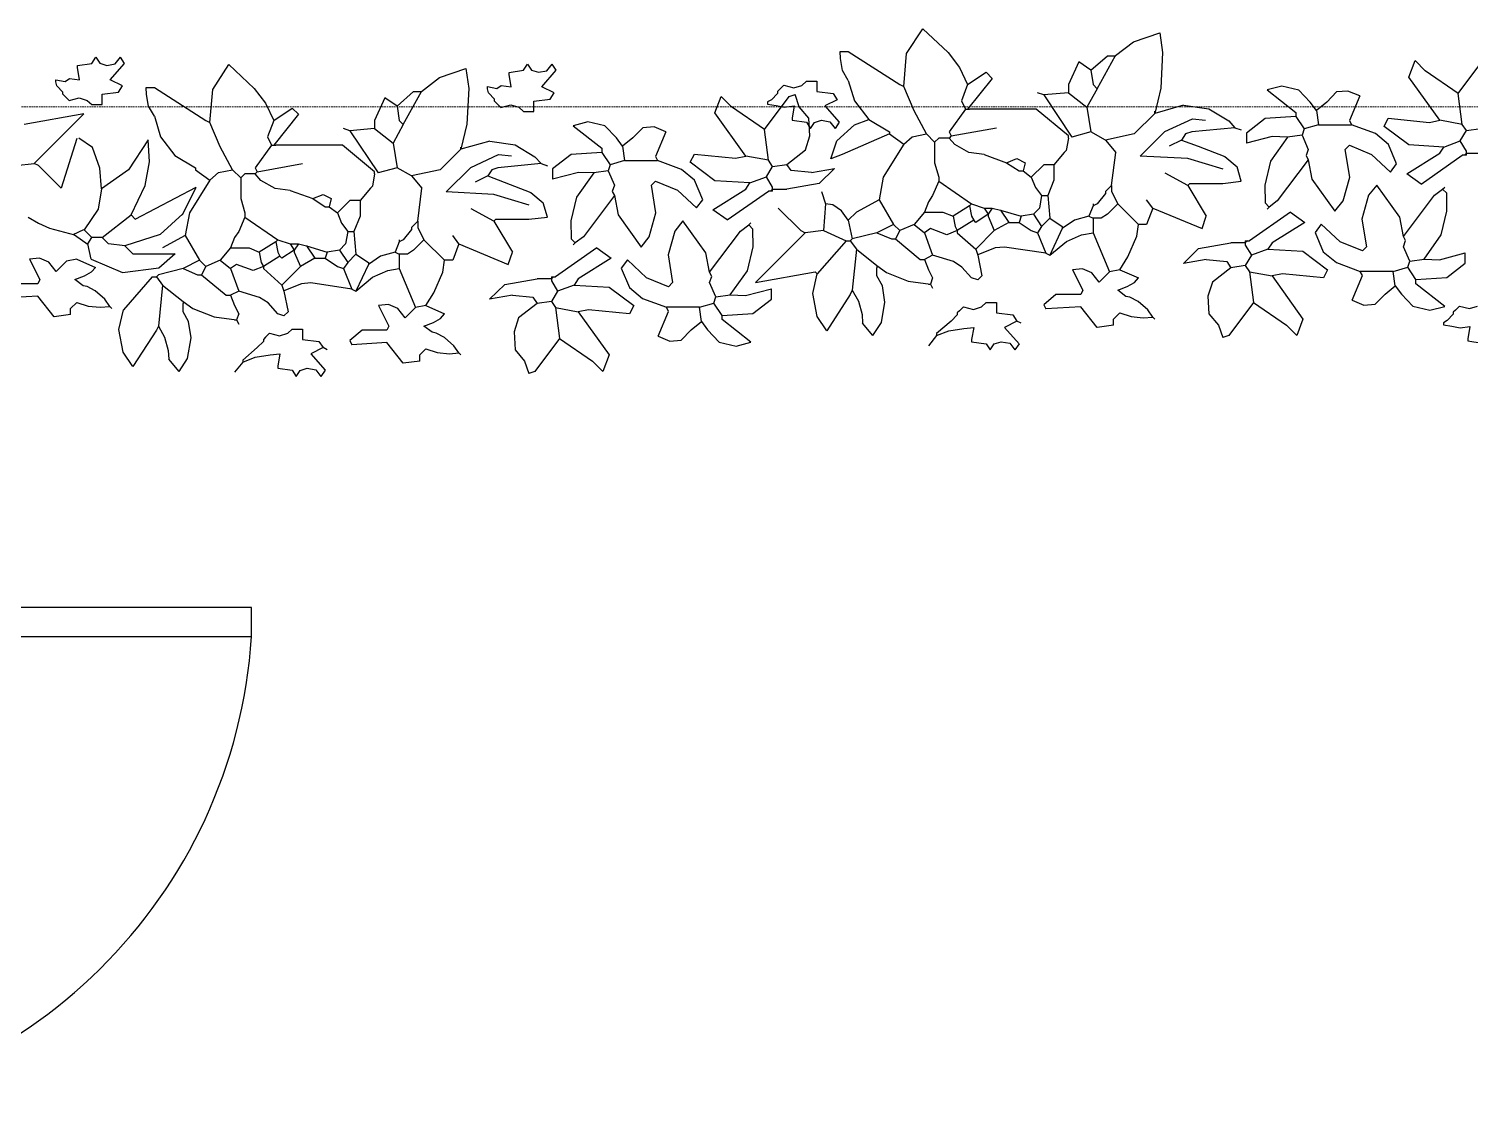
# Model space of a CAD drawing. Header units: inches. Extents: x 4526 to 5467, y 523 to 1441.
# Drawn here: x 4890.7 to 5114.4, y 1267.8 to 1436.7 of the extents above; entities that cross this region are included whole.
import ezdxf

# ---------------------------------------------------------------- set-up
doc = ezdxf.new("R2010")
doc.units = ezdxf.units.IN
doc.header["$MEASUREMENT"] = 0
doc.linetypes.add('HIDDEN', pattern=[0.375, 0.25, -0.125])
for name, color, linetype, lineweight in [('A-FLOR-FTPT', 6, 'HIDDEN', 13), ('A-GLAZ-FULL', 4, 'Continuous', 30), ('G-HEDGE', 96, 'Continuous', 25)]:
    doc.layers.add(name, color=color, linetype=linetype, lineweight=lineweight)

msp = doc.modelspace()

# ---------------------------------------------------------------- linework, layer by layer
at = {"layer": 'A-FLOR-FTPT'}
msp.add_line((5446.34, 1424.6), (4538.19, 1424.6), dxfattribs=at)
at = {"layer": 'A-GLAZ-FULL'}
msp.add_lwpolyline([(4925.25, 1346.87), (4849.79, 1346.87), (4849.79, 1342.36), (4925.25, 1342.36)], close=True, dxfattribs=at)
msp.add_arc((4845.48, 1347.6), 79.94, 273.0933, 356.2463, dxfattribs=at)
at = {"layer": 'G-HEDGE'}
for p, q in [((5026.91, 1432.85), (5029.4, 1436.69)), ((5029.4, 1436.69), (5033.36, 1433)), ((5059.31, 1432.54), (5062.1, 1434.69)), ((5062.1, 1434.69), (5066.2, 1436.08)), ((5066.2, 1436.08), (5066.64, 1433)), ((4900.44, 1431.33), (4901.08, 1432.29)), ((4901.08, 1432.29), (4901.7, 1431.36)), ((4904.1, 1431.25), (4904.91, 1432.29)), ((4905.55, 1431.33), (4904.91, 1432.29)), ((5016.57, 1433.15), (5017.85, 1433.15)), ((5016.64, 1432.08), (5016.57, 1433.15)), ((5016.94, 1430.24), (5016.64, 1432.08)), ((5017.85, 1433.15), (5025.83, 1428.04)), ((5026.47, 1427.72), (5026.91, 1432.85)), ((5033.36, 1433), (5035.12, 1430.7)), ((5055.52, 1430.28), (5058.08, 1432.51)), ((5056.48, 1427.4), (5059.31, 1432.54)), ((5058.08, 1432.51), (5059.36, 1432.51)), ((5066.64, 1433), (5066.35, 1427.47)), ((5104.85, 1429.2), (5105.81, 1431.75)), ((5107.4, 1430.15), (5105.81, 1431.75)), ((5112.51, 1426.64), (5116.34, 1431.75)), ((4898.21, 1431.01), (4900.44, 1431.33)), ((4898.21, 1430.69), (4898.21, 1431.01)), ((4898.53, 1428.78), (4898.21, 1430.69)), ((4901.7, 1431.36), (4902.79, 1431.02)), ((4902.79, 1431.02), (4904.1, 1431.25)), ((4903.32, 1428.78), (4905.55, 1431.33)), ((4919.22, 1427.29), (4921.71, 1431.13)), ((4921.71, 1431.13), (4925.67, 1427.44)), ((4954.41, 1429.13), (4958.52, 1430.51)), ((4958.52, 1430.51), (4958.96, 1427.44)), ((4965.2, 1429.93), (4967.43, 1430.25)), ((4965.2, 1429.61), (4965.2, 1429.93)), ((4965.51, 1427.7), (4965.2, 1429.61)), ((4967.43, 1430.25), (4968.07, 1431.21)), ((4968.07, 1431.21), (4968.69, 1430.28)), ((4968.69, 1430.28), (4969.78, 1429.94)), ((4969.78, 1429.94), (4971.09, 1430.17)), ((4970.3, 1427.7), (4972.54, 1430.25)), ((4971.09, 1430.17), (4971.9, 1431.21)), ((4972.54, 1430.25), (4971.9, 1431.21)), ((5017.84, 1428.68), (5016.94, 1430.24)), ((5035.12, 1430.7), (5036.36, 1428.04)), ((5036.36, 1428.04), (5039.24, 1429.96)), ((5039.24, 1429.96), (5040.2, 1429)), ((5053.61, 1431.55), (5052.01, 1428.04)), ((5055.52, 1430.28), (5053.61, 1431.55)), ((5055.52, 1430.28), (5055.84, 1428.04)), ((5112.51, 1426.64), (5107.4, 1430.15)), ((4894.88, 1428.48), (4894.88, 1428.8)), ((4894.88, 1428.8), (4896.32, 1428.52)), ((4895.01, 1427.82), (4894.88, 1428.48)), ((4895.97, 1426.86), (4895.01, 1427.82)), ((4896.32, 1428.52), (4897.01, 1428.96)), ((4897.01, 1428.96), (4898.53, 1428.78)), ((4905.23, 1427.82), (4903.32, 1428.78)), ((4904.59, 1426.86), (4905.23, 1427.82)), ((4908.88, 1427.58), (4910.16, 1427.58)), ((4908.96, 1426.52), (4908.88, 1427.58)), ((4910.16, 1427.58), (4918.14, 1422.48)), ((4918.78, 1422.16), (4919.22, 1427.29)), ((4925.67, 1427.44), (4927.43, 1425.14)), ((4951.63, 1426.98), (4954.41, 1429.13)), ((4958.96, 1427.44), (4958.66, 1421.91)), ((4961.87, 1427.4), (4961.87, 1427.72)), ((4961.87, 1427.72), (4963.31, 1427.44)), ((4962, 1426.74), (4961.87, 1427.4)), ((4963.31, 1427.44), (4964, 1427.88)), ((4964, 1427.88), (4965.51, 1427.7)), ((4972.22, 1426.74), (4970.3, 1427.7)), ((5007.2, 1427.29), (5006.88, 1426.97)), ((5007.2, 1427.29), (5007.84, 1427.93)), ((5007.84, 1427.93), (5009.4, 1427.52)), ((5009.4, 1427.52), (5010.65, 1427.92)), ((5010.65, 1427.92), (5011.35, 1428.56)), ((5011.35, 1428.56), (5012.95, 1428.56)), ((5012.95, 1428.56), (5012.95, 1426.97)), ((5017.84, 1428.68), (5018.8, 1425.49)), ((5025.83, 1428.04), (5026.47, 1427.72)), ((5028.08, 1423.94), (5026.47, 1427.72)), ((5036.36, 1428.04), (5035.41, 1425.49)), ((5040.2, 1429), (5036.36, 1424.21)), ((5052.01, 1428.04), (5052.01, 1426.76)), ((5056.48, 1427.4), (5054.88, 1424.53)), ((5055.84, 1428.04), (5056.48, 1427.4)), ((5066.35, 1427.47), (5065.42, 1423.57)), ((5085.13, 1427.81), (5082.85, 1427.23)), ((5082.85, 1427.23), (5087.32, 1423.72)), ((5087.77, 1427.19), (5085.13, 1427.81)), ((5089.55, 1425.31), (5087.77, 1427.19)), ((5109.64, 1422.49), (5104.85, 1429.2)), ((4895.97, 1426.54), (4895.97, 1426.86)), ((4896.29, 1426.22), (4895.97, 1426.54)), ((4896.29, 1426.22), (4896.93, 1425.59)), ((4896.93, 1425.59), (4898.49, 1425.99)), ((4898.49, 1425.99), (4899.74, 1425.59)), ((4899.74, 1425.59), (4900.44, 1424.95)), ((4900.44, 1424.95), (4902.04, 1424.95)), ((4902.04, 1426.54), (4904.59, 1426.86)), ((4902.04, 1424.95), (4902.04, 1426.54)), ((4909.25, 1424.68), (4908.96, 1426.52)), ((4927.43, 1425.14), (4928.68, 1422.48)), ((4945.92, 1425.99), (4944.32, 1422.48)), ((4947.84, 1424.71), (4945.92, 1425.99)), ((4947.84, 1424.71), (4950.39, 1426.95)), ((4948.79, 1421.84), (4951.63, 1426.98)), ((4950.39, 1426.95), (4951.67, 1426.95)), ((4962.96, 1425.78), (4962, 1426.74)), ((4962.96, 1425.46), (4962.96, 1425.78)), ((4963.28, 1425.14), (4962.96, 1425.46)), ((4963.28, 1425.14), (4963.92, 1424.5)), ((4963.92, 1424.5), (4965.47, 1424.91)), ((4965.47, 1424.91), (4966.73, 1424.51)), ((4969.03, 1425.46), (4971.58, 1425.78)), ((4969.03, 1423.86), (4969.03, 1425.46)), ((4971.58, 1425.78), (4972.22, 1426.74)), ((4997.16, 1423.63), (4998.12, 1426.19)), ((4999.72, 1424.59), (4998.12, 1426.19)), ((5004.83, 1421.08), (5008.66, 1426.19)), ((5005.92, 1425.69), (5005.34, 1425.34)), ((5005.34, 1425.34), (5005.34, 1425.02)), ((5005.34, 1425.02), (5006.64, 1424.8)), ((5006.88, 1426.65), (5005.92, 1425.69)), ((5006.88, 1426.97), (5006.88, 1426.65)), ((5008.66, 1426.19), (5009.61, 1426.51)), ((5010.25, 1424.59), (5009.61, 1426.51)), ((5012.95, 1426.97), (5015.5, 1426.65)), ((5016.14, 1425.69), (5014.23, 1424.73)), ((5015.5, 1426.65), (5016.14, 1425.69)), ((5018.8, 1425.49), (5021.04, 1422.61)), ((5035.41, 1425.49), (5036.05, 1424.21)), ((5048.18, 1426.44), (5047.22, 1426.76)), ((5052.01, 1426.76), (5048.18, 1426.44)), ((5048.18, 1426.44), (5052.55, 1419.89)), ((5052.01, 1426.76), (5054.88, 1424.53)), ((5090.51, 1424.03), (5089.55, 1425.31)), ((5092.11, 1425.31), (5090.51, 1424.03)), ((5093.63, 1426.89), (5092.11, 1425.31)), ((5095.39, 1427.04), (5093.63, 1426.89)), ((5097.22, 1426.27), (5095.39, 1427.04)), ((5097.22, 1426.27), (5095.62, 1422.44)), ((5113.15, 1421.85), (5112.51, 1426.64)), ((4899.24, 1423.49), (4889.93, 1421.85)), ((4891.53, 1415.79), (4899.24, 1423.49)), ((4910.16, 1423.12), (4909.25, 1424.68)), ((4910.16, 1423.12), (4911.12, 1419.92)), ((4928.68, 1422.48), (4931.55, 1424.39)), ((4932.51, 1423.43), (4928.68, 1418.64)), ((4931.55, 1424.39), (4932.51, 1423.43)), ((4947.84, 1424.71), (4948.16, 1422.48)), ((4966.73, 1424.51), (4967.43, 1423.86)), ((4967.43, 1423.86), (4969.03, 1423.86)), ((5001.95, 1416.93), (4997.16, 1423.63)), ((5004.83, 1421.08), (4999.72, 1424.59)), ((5006.64, 1424.8), (5007.92, 1424.55)), ((5007.92, 1424.55), (5009.44, 1424.73)), ((5009.44, 1424.73), (5009.12, 1422.82)), ((5009.12, 1422.82), (5009.12, 1422.5)), ((5011.75, 1422.82), (5010.25, 1424.59)), ((5011.89, 1420.06), (5011.75, 1422.82)), ((5014.23, 1424.73), (5016.46, 1422.18)), ((5029.98, 1420.38), (5028.08, 1423.94)), ((5036.05, 1424.21), (5033.49, 1420.7)), ((5036.05, 1424.21), (5036.36, 1424.21)), ((5036.36, 1424.21), (5036.68, 1424.21)), ((5047.03, 1424.21), (5036.68, 1424.21)), ((5052.01, 1420.06), (5047.03, 1424.21)), ((5054.88, 1424.53), (5055.52, 1420.7)), ((5065.42, 1423.57), (5062.23, 1420.38)), ((5069.89, 1424.85), (5065.42, 1423.57)), ((5065.42, 1423.57), (5065.42, 1423.89)), ((5066.98, 1420.75), (5071.27, 1422.73)), ((5069.89, 1424.85), (5073.83, 1424.25)), ((5071.27, 1422.73), (5073.28, 1422.52)), ((5073.83, 1424.25), (5076.91, 1422.41)), ((5082.53, 1422.76), (5079.65, 1420.52)), ((5087.32, 1423.08), (5082.53, 1422.76)), ((5087.32, 1423.72), (5087.32, 1423.08)), ((5087.32, 1423.08), (5088.59, 1421.16)), ((5090.51, 1424.03), (5090.83, 1421.8)), ((5101.02, 1421.53), (5101.65, 1422.81)), ((5101.65, 1422.81), (5108.04, 1422.17)), ((4918.14, 1422.48), (4918.78, 1422.16)), ((4920.39, 1418.38), (4918.78, 1422.16)), ((4928.68, 1422.48), (4927.72, 1419.92)), ((4940.49, 1420.88), (4939.53, 1421.2)), ((4944.32, 1421.2), (4940.49, 1420.88)), ((4940.49, 1420.88), (4944.87, 1414.32)), ((4944.32, 1422.48), (4944.32, 1421.2)), ((4944.32, 1421.2), (4947.2, 1418.96)), ((4948.79, 1421.84), (4947.2, 1418.96)), ((4948.16, 1422.48), (4948.79, 1421.84)), ((4958.66, 1421.91), (4957.73, 1418.01)), ((4977.44, 1422.24), (4975.16, 1421.66)), ((4975.16, 1421.66), (4979.63, 1418.15)), ((4980.08, 1421.63), (4977.44, 1422.24)), ((4981.87, 1419.75), (4980.08, 1421.63)), ((4985.95, 1421.32), (4984.42, 1419.75)), ((4987.71, 1421.48), (4985.95, 1421.32)), ((4989.53, 1420.71), (4987.71, 1421.48)), ((4989.53, 1420.71), (4987.93, 1416.87)), ((5005.46, 1416.29), (5004.83, 1421.08)), ((5009.12, 1422.5), (5011.35, 1422.18)), ((5011.35, 1422.18), (5011.99, 1421.22)), ((5011.99, 1421.22), (5012.61, 1422.15)), ((5012.61, 1422.15), (5013.7, 1422.49)), ((5013.7, 1422.49), (5015.01, 1422.26)), ((5015.01, 1422.26), (5015.82, 1421.22)), ((5016.46, 1422.18), (5015.82, 1421.22)), ((5016.06, 1419.33), (5018.84, 1421.79)), ((5018.84, 1421.79), (5021.04, 1422.61)), ((5021.04, 1422.61), (5024.23, 1420.7)), ((5024.23, 1420.7), (5024.23, 1420.38)), ((5033.49, 1420.7), (5033.81, 1420.06)), ((5033.81, 1420.06), (5040.84, 1421.34)), ((5055.52, 1420.7), (5052.55, 1419.89)), ((5057.76, 1419.42), (5055.52, 1420.7)), ((5063.15, 1416.94), (5066.98, 1420.75)), ((5071.17, 1420.7), (5070.21, 1420.38)), ((5077.87, 1421.34), (5071.17, 1420.7)), ((5076.91, 1422.41), (5077.87, 1421.34)), ((5077.87, 1421.34), (5078.83, 1421.02)), ((5079.65, 1420.52), (5079.65, 1418.93)), ((5088.59, 1421.16), (5088.27, 1420.2)), ((5090.83, 1421.8), (5088.59, 1421.16)), ((5090.83, 1421.8), (5095.94, 1421.8)), ((5095.62, 1422.44), (5095.94, 1421.8)), ((5099.65, 1420.43), (5095.94, 1421.8)), ((5101.7, 1418.74), (5099.65, 1420.43)), ((5104.85, 1418.66), (5101.02, 1421.53)), ((5108.04, 1422.17), (5109.64, 1422.49)), ((5113.15, 1421.85), (5109.64, 1422.49)), ((5112.83, 1419.3), (5113.79, 1420.89)), ((5113.79, 1420.89), (5113.15, 1421.85)), ((5113.79, 1420.89), (5116.02, 1421.21)), ((4898.13, 1419.65), (4895.68, 1411.95)), ((4900.54, 1418.25), (4898.43, 1419.72)), ((4901.71, 1415.07), (4900.54, 1418.25)), ((4909.19, 1419.48), (4906.15, 1414.82)), ((4909.43, 1416.05), (4909.19, 1419.48)), ((4911.12, 1419.92), (4913.35, 1417.05)), ((4922.29, 1414.81), (4920.39, 1418.38)), ((4928.36, 1418.64), (4925.8, 1415.13)), ((4927.72, 1419.92), (4928.36, 1418.64)), ((4928.36, 1418.64), (4928.68, 1418.64)), ((4928.68, 1418.64), (4929, 1418.64)), ((4939.34, 1418.64), (4929, 1418.64)), ((4944.32, 1414.49), (4939.34, 1418.64)), ((4947.2, 1418.96), (4947.84, 1415.13)), ((4962.21, 1419.28), (4957.73, 1418.01)), ((4957.73, 1418.01), (4957.73, 1418.33)), ((4962.21, 1419.28), (4966.14, 1418.68)), ((4966.14, 1418.68), (4969.22, 1416.84)), ((4982.82, 1418.47), (4981.87, 1419.75)), ((4984.42, 1419.75), (4982.82, 1418.47)), ((4982.82, 1418.47), (4983.14, 1416.24)), ((5011.21, 1417.89), (5011.89, 1420.06)), ((5015.16, 1416.49), (5016.06, 1419.33)), ((5024.23, 1420.38), (5016.89, 1417.18)), ((5026.47, 1418.78), (5023.27, 1413.67)), ((5024.23, 1420.38), (5026.47, 1418.78)), ((5026.47, 1418.78), (5027.79, 1419.95)), ((5027.79, 1419.95), (5029.98, 1420.38)), ((5029.98, 1420.38), (5031.26, 1419.1)), ((5031.89, 1419.74), (5031.26, 1419.1)), ((5031.26, 1419.1), (5031.26, 1415.91)), ((5033.49, 1419.74), (5031.89, 1419.74)), ((5033.81, 1420.06), (5033.49, 1419.74)), ((5034.38, 1418.72), (5033.49, 1419.74)), ((5036.58, 1417.49), (5034.38, 1418.72)), ((5052.01, 1419.74), (5051.69, 1417.82)), ((5052.01, 1419.74), (5052.01, 1420.06)), ((5062.23, 1420.38), (5057.76, 1419.42)), ((5057.76, 1419.42), (5059.36, 1417.5)), ((5069.57, 1419.42), (5067.66, 1418.46)), ((5070.21, 1420.38), (5069.57, 1419.42)), ((5069.57, 1419.42), (5072.13, 1418.46)), ((5072.13, 1418.46), (5076.28, 1416.86)), ((5083.66, 1419.97), (5079.65, 1418.93)), ((5086.04, 1419.88), (5083.37, 1416.13)), ((5086.04, 1419.88), (5083.66, 1419.97)), ((5088.27, 1420.2), (5086.04, 1419.88)), ((5088.27, 1420.2), (5089.23, 1417.97)), ((5095.62, 1418.61), (5094.98, 1417.97)), ((5095.62, 1418.61), (5099.06, 1417.21)), ((5102.96, 1415.73), (5101.7, 1418.74)), ((5110.28, 1418.34), (5104.85, 1418.66)), ((5109.64, 1417.38), (5110.28, 1418.34)), ((5110.28, 1418.34), (5112.83, 1419.3)), ((5113.79, 1417.7), (5112.83, 1419.3)), ((4908.72, 1412.37), (4909.43, 1416.05)), ((4913.35, 1417.05), (4916.54, 1415.13)), ((4957.73, 1418.01), (4954.54, 1414.81)), ((4959.3, 1415.19), (4963.58, 1417.16)), ((4963.58, 1417.16), (4965.6, 1416.96)), ((4969.22, 1416.84), (4970.19, 1415.77)), ((4974.84, 1417.19), (4971.97, 1414.96)), ((4979.63, 1417.51), (4974.84, 1417.19)), ((4979.63, 1418.15), (4979.63, 1417.51)), ((4979.63, 1417.51), (4980.91, 1415.6)), ((4983.14, 1416.24), (4980.91, 1415.6)), ((4983.14, 1416.24), (4988.25, 1416.24)), ((4987.93, 1416.87), (4988.25, 1416.24)), ((4991.96, 1414.87), (4988.25, 1416.24)), ((4993.33, 1415.97), (4993.97, 1417.25)), ((4997.16, 1413.1), (4993.33, 1415.97)), ((4993.97, 1417.25), (5000.35, 1416.61)), ((5000.35, 1416.61), (5001.95, 1416.93)), ((5005.46, 1416.29), (5001.95, 1416.93)), ((5006.1, 1415.33), (5005.46, 1416.29)), ((5008.34, 1415.65), (5011.21, 1417.89)), ((5016.89, 1417.18), (5015.16, 1416.49)), ((5038.92, 1417.18), (5036.58, 1417.49)), ((5038.92, 1417.18), (5042.43, 1415.91)), ((5042.43, 1415.91), (5044.03, 1416.55)), ((5044.03, 1416.55), (5045.3, 1415.91)), ((5051.37, 1417.5), (5049.78, 1415.59)), ((5051.69, 1417.82), (5051.37, 1417.5)), ((5058.72, 1412.39), (5059.36, 1417.5)), ((5070.56, 1416.54), (5063.15, 1416.94)), ((5076.01, 1414.9), (5070.56, 1416.54)), ((5076.28, 1416.86), (5078.19, 1415.27)), ((5083.37, 1416.13), (5082.49, 1412.45)), ((5089.23, 1416.37), (5084.44, 1409.98)), ((5089.23, 1417.97), (5088.91, 1417.01)), ((5088.91, 1417.01), (5089.23, 1416.37)), ((5089.23, 1416.37), (5089.82, 1413.37)), ((5095.69, 1413.67), (5094.98, 1417.97)), ((5099.06, 1417.21), (5102.01, 1414.45)), ((5104.53, 1414.19), (5109.64, 1417.38)), ((5106.76, 1412.59), (5113.15, 1417.06)), ((5113.47, 1417.06), (5113.15, 1417.06)), ((5113.47, 1417.06), (5113.79, 1417.38)), ((5113.79, 1417.06), (5113.47, 1417.06)), ((5113.79, 1417.38), (5113.79, 1417.7)), ((5113.79, 1417.06), (5113.79, 1417.38)), ((5113.79, 1417.38), (5116.02, 1417.38)), ((4888.65, 1415.47), (4891.53, 1415.79)), ((4892.17, 1415.47), (4891.53, 1415.79)), ((4895.68, 1411.95), (4892.17, 1415.47)), ((4901.94, 1411.88), (4901.71, 1415.07)), ((4906.15, 1414.82), (4901.94, 1411.88)), ((4916.54, 1415.13), (4916.54, 1414.81)), ((4916.54, 1414.81), (4918.78, 1413.22)), ((4918.78, 1413.22), (4920.1, 1414.38)), ((4920.1, 1414.38), (4922.29, 1414.81)), ((4922.29, 1414.81), (4923.57, 1413.54)), ((4924.21, 1414.17), (4923.57, 1413.54)), ((4925.8, 1414.17), (4924.21, 1414.17)), ((4925.8, 1415.13), (4926.12, 1414.49)), ((4926.12, 1414.49), (4925.8, 1414.17)), ((4926.7, 1413.15), (4925.8, 1414.17)), ((4926.12, 1414.49), (4933.15, 1415.77)), ((4944.32, 1414.17), (4944, 1412.26)), ((4944.32, 1414.17), (4944.32, 1414.49)), ((4947.84, 1415.13), (4944.87, 1414.32)), ((4950.07, 1413.86), (4947.84, 1415.13)), ((4954.54, 1414.81), (4950.07, 1413.86)), ((4950.07, 1413.86), (4951.67, 1411.94)), ((4955.46, 1411.38), (4959.3, 1415.19)), ((4961.89, 1413.86), (4959.97, 1412.9)), ((4962.52, 1414.81), (4961.89, 1413.86)), ((4961.89, 1413.86), (4964.44, 1412.9)), ((4963.48, 1415.13), (4962.52, 1414.81)), ((4970.19, 1415.77), (4963.48, 1415.13)), ((4970.19, 1415.77), (4971.15, 1415.45)), ((4971.97, 1414.96), (4971.97, 1413.36)), ((4975.98, 1414.41), (4971.97, 1413.36)), ((4978.35, 1414.32), (4975.68, 1410.57)), ((4978.35, 1414.32), (4975.98, 1414.41)), ((4980.59, 1414.64), (4978.35, 1414.32)), ((4980.91, 1415.6), (4980.59, 1414.64)), ((4980.59, 1414.64), (4981.55, 1412.4)), ((4994.01, 1413.18), (4991.96, 1414.87)), ((5002.59, 1412.78), (5005.14, 1413.73)), ((5005.14, 1413.73), (5006.1, 1415.33)), ((5006.1, 1412.14), (5005.14, 1413.73)), ((5006.1, 1415.33), (5008.34, 1415.65)), ((5008.98, 1414.69), (5008.34, 1415.65)), ((5012.17, 1414.37), (5008.98, 1414.69)), ((5012.17, 1414.37), (5015.7, 1414.99)), ((5015.7, 1414.99), (5013.36, 1412.68)), ((5031.26, 1415.91), (5031.89, 1413.67)), ((5042.43, 1415.91), (5044.35, 1414.63)), ((5044.35, 1414.63), (5044.99, 1414.63)), ((5045.3, 1415.91), (5044.99, 1414.63)), ((5044.99, 1414.63), (5046.26, 1413.67)), ((5048.18, 1415.59), (5046.26, 1413.67)), ((5049.78, 1415.59), (5048.18, 1415.59)), ((5049.78, 1415.59), (5049.78, 1413.19)), ((5070.53, 1412.39), (5067.02, 1414.31)), ((5078.83, 1413.03), (5078.19, 1415.27)), ((5102.01, 1414.45), (5102.96, 1415.73)), ((5106.76, 1412.59), (5104.53, 1414.19)), ((4901.94, 1411.88), (4901.42, 1408.69)), ((4906.54, 1407.8), (4908.72, 1412.37)), ((4907.17, 1407.16), (4916.67, 1412.1)), ((4914.52, 1407.8), (4916.67, 1412.1)), ((4918.78, 1413.22), (4915.59, 1408.11)), ((4923.57, 1413.54), (4923.57, 1410.34)), ((4928.9, 1411.93), (4926.7, 1413.15)), ((4931.23, 1411.62), (4928.9, 1411.93)), ((4931.23, 1411.62), (4934.74, 1410.34)), ((4943.69, 1411.94), (4942.09, 1410.02)), ((4944, 1412.26), (4943.69, 1411.94)), ((4951.03, 1406.83), (4951.67, 1411.94)), ((4964.44, 1412.9), (4968.59, 1411.3)), ((4981.55, 1412.4), (4981.23, 1411.45)), ((4987.93, 1413.04), (4987.29, 1412.4)), ((4988, 1408.11), (4987.29, 1412.4)), ((4987.93, 1413.04), (4991.37, 1411.64)), ((4991.37, 1411.64), (4994.32, 1408.89)), ((4995.28, 1410.17), (4994.01, 1413.18)), ((4996.84, 1408.62), (5001.95, 1411.82)), ((5002.59, 1412.78), (4997.16, 1413.1)), ((4999.08, 1407.03), (5005.46, 1411.5)), ((5001.95, 1411.82), (5002.59, 1412.78)), ((5005.78, 1411.5), (5005.46, 1411.5)), ((5005.78, 1411.5), (5006.1, 1411.82)), ((5006.1, 1411.5), (5005.78, 1411.5)), ((5006.1, 1411.82), (5006.1, 1412.14)), ((5006.1, 1411.5), (5006.1, 1411.82)), ((5006.1, 1411.82), (5008.34, 1411.82)), ((5013.36, 1412.68), (5008.34, 1411.82)), ((5023.27, 1413.67), (5022.63, 1410.16)), ((5031.89, 1413.03), (5030.94, 1410.8)), ((5031.89, 1413.67), (5031.89, 1413.03)), ((5031.89, 1413.03), (5037, 1409.52)), ((5046.26, 1413.67), (5046.9, 1412.07)), ((5046.9, 1412.07), (5047.86, 1410.8)), ((5049.78, 1413.19), (5048.82, 1410.8)), ((5058.72, 1412.39), (5057.76, 1411.44)), ((5058.72, 1412.39), (5058.72, 1411.44)), ((5070.53, 1412.39), (5070.85, 1412.71)), ((5070.53, 1412.39), (5073.41, 1407.6)), ((5070.85, 1412.71), (5075.96, 1412.71)), ((5075.96, 1412.71), (5078.83, 1413.03)), ((5082.49, 1412.45), (5082.53, 1409.66)), ((5089.82, 1413.37), (5093.38, 1408.39)), ((5094.66, 1409.98), (5095.69, 1413.67)), ((5099.88, 1412.45), (5098.6, 1410.85)), ((5103.44, 1407.47), (5099.88, 1412.45)), ((5108.82, 1410.85), (5110.09, 1411.81)), ((5110.09, 1411.81), (5110.41, 1412.13)), ((5110.73, 1411.17), (5110.09, 1411.81)), ((4923.57, 1410.34), (4924.21, 1408.11)), ((4934.74, 1410.34), (4936.34, 1410.98)), ((4934.74, 1410.34), (4936.66, 1409.07)), ((4936.34, 1410.98), (4937.62, 1410.34)), ((4937.62, 1410.34), (4937.3, 1409.07)), ((4940.49, 1410.02), (4938.58, 1408.11)), ((4942.09, 1410.02), (4940.49, 1410.02)), ((4942.09, 1410.02), (4942.09, 1407.62)), ((4962.87, 1410.97), (4955.46, 1411.38)), ((4968.33, 1409.34), (4962.87, 1410.97)), ((4968.59, 1411.3), (4970.51, 1409.7)), ((4971.15, 1407.47), (4970.51, 1409.7)), ((4975.68, 1410.57), (4974.8, 1406.88)), ((4981.55, 1410.81), (4976.76, 1404.42)), ((4981.23, 1411.45), (4981.55, 1410.81)), ((4981.55, 1410.81), (4982.13, 1407.8)), ((4994.32, 1408.89), (4995.28, 1410.17)), ((5013.69, 1411.44), (5014.33, 1409.52)), ((5014.33, 1409.52), (5014.01, 1405.37)), ((5015.47, 1409.35), (5014.33, 1409.52)), ((5016.79, 1408.43), (5015.47, 1409.35)), ((5022.63, 1410.16), (5019.12, 1408.24)), ((5022.63, 1410.16), (5024.87, 1406.33)), ((5030.3, 1409.84), (5029.66, 1408.24)), ((5030.94, 1410.8), (5030.3, 1409.84)), ((5037, 1409.52), (5036.68, 1409.2)), ((5037, 1409.52), (5038.92, 1408.88)), ((5047.86, 1410.8), (5047.54, 1408.88)), ((5047.86, 1410.8), (5048.82, 1410.8)), ((5048.82, 1410.8), (5049.14, 1407.28)), ((5055.84, 1409.52), (5055.84, 1409.2)), ((5056.48, 1409.52), (5055.84, 1409.2)), ((5057.76, 1411.12), (5056.48, 1409.52)), ((5057.76, 1411.44), (5057.76, 1411.12)), ((5059.67, 1409.52), (5058.08, 1407.92)), ((5058.72, 1411.44), (5059.67, 1409.52)), ((5059.67, 1409.52), (5062.87, 1406.33)), ((5065.1, 1408.88), (5064.14, 1410.16)), ((5082.53, 1409.66), (5083.17, 1409.03)), ((5084.44, 1409.98), (5083.17, 1409.03)), ((5093.38, 1408.39), (5094.66, 1409.98)), ((5098.6, 1410.85), (5097.57, 1407.16)), ((5104.03, 1404.47), (5108.82, 1410.85)), ((5110.77, 1408.39), (5110.73, 1411.17)), ((4890.57, 1407.48), (4892.17, 1406.53)), ((4901.42, 1408.69), (4899.25, 1405.5)), ((4902.07, 1404.29), (4906.54, 1407.8)), ((4906.54, 1407.8), (4907.17, 1407.16)), ((4914.57, 1407.96), (4911.06, 1404.77)), ((4915.59, 1408.11), (4914.95, 1404.59)), ((4924.21, 1407.47), (4923.25, 1405.23)), ((4924.21, 1408.11), (4924.21, 1407.47)), ((4924.21, 1407.47), (4929.32, 1403.96)), ((4936.66, 1409.07), (4937.3, 1409.07)), ((4937.3, 1409.07), (4938.58, 1408.11)), ((4938.58, 1408.11), (4939.22, 1406.51)), ((4942.09, 1407.62), (4941.13, 1405.23)), ((4962.84, 1406.83), (4959.33, 1408.75)), ((4962.84, 1406.83), (4963.16, 1407.15)), ((4963.16, 1407.15), (4968.27, 1407.15)), ((4968.27, 1407.15), (4971.15, 1407.47)), ((4982.13, 1407.8), (4985.7, 1402.82)), ((4986.97, 1404.42), (4988, 1408.11)), ((4999.08, 1407.03), (4996.84, 1408.62)), ((5006.99, 1408.88), (5010.5, 1405.37)), ((5017.84, 1406.97), (5016.79, 1408.43)), ((5019.12, 1408.24), (5017.84, 1406.97)), ((5029.66, 1408.24), (5028.06, 1406.33)), ((5029.66, 1408.24), (5032.53, 1408.24)), ((5032.53, 1408.24), (5034.13, 1407.6)), ((5036.68, 1409.2), (5034.13, 1407.6)), ((5034.13, 1407.6), (5034.45, 1406.01)), ((5036.68, 1409.2), (5037, 1407.6)), ((5037, 1407.6), (5037.32, 1406.97)), ((5039.56, 1407.92), (5037.64, 1406.65)), ((5038.92, 1408.88), (5039.56, 1407.92)), ((5038.92, 1408.88), (5040.2, 1408.88)), ((5040.2, 1408.88), (5039.56, 1407.92)), ((5039.56, 1407.92), (5039.56, 1407.6)), ((5039.56, 1407.6), (5040.52, 1405.37)), ((5040.2, 1408.88), (5041.47, 1408.56)), ((5041.47, 1408.56), (5044.67, 1407.6)), ((5041.47, 1408.56), (5042.75, 1406.65)), ((5044.67, 1407.6), (5044.35, 1406.65)), ((5046.58, 1407.92), (5044.67, 1407.6)), ((5047.54, 1408.88), (5046.58, 1407.92)), ((5046.58, 1407.92), (5047.86, 1406.01)), ((5049.14, 1407.28), (5047.86, 1406.01)), ((5049.14, 1407.28), (5051.05, 1406.01)), ((5055.2, 1407.6), (5052.97, 1406.97)), ((5055.84, 1409.2), (5055.2, 1407.6)), ((5055.2, 1407.6), (5055.84, 1407.28)), ((5057.12, 1407.28), (5055.84, 1407.28)), ((5055.84, 1407.28), (5055.84, 1405.05)), ((5058.08, 1407.92), (5057.12, 1407.28)), ((5065.1, 1408.88), (5064.14, 1406.33)), ((5065.1, 1408.88), (5072.77, 1405.69)), ((5072.77, 1405.69), (5073.41, 1407.6)), ((5086.5, 1408.24), (5080.11, 1403.77)), ((5083.17, 1409.03), (5082.85, 1408.71)), ((5086.5, 1408.24), (5088.73, 1406.65)), ((5097.57, 1407.16), (5098.28, 1402.87)), ((5104.03, 1404.47), (5103.44, 1407.47)), ((5109.89, 1404.7), (5110.77, 1408.39)), ((4892.17, 1406.53), (4893.91, 1405.74)), ((4893.91, 1405.74), (4897.78, 1404.7)), ((4897.57, 1404.76), (4899.19, 1405.57)), ((4899.19, 1405.57), (4900.47, 1404.29)), ((4911.06, 1404.77), (4905.58, 1403.01)), ((4923.25, 1405.23), (4922.61, 1404.28)), ((4939.22, 1406.51), (4940.17, 1405.23)), ((4940.17, 1405.23), (4939.85, 1403.32)), ((4940.17, 1405.23), (4941.13, 1405.23)), ((4941.13, 1405.23), (4941.45, 1401.72)), ((4950.07, 1405.55), (4948.79, 1403.96)), ((4951.03, 1406.83), (4950.07, 1405.87)), ((4950.07, 1405.87), (4950.07, 1405.55)), ((4951.03, 1406.83), (4951.03, 1405.87)), ((4951.03, 1405.87), (4951.99, 1403.96)), ((4962.84, 1406.83), (4965.72, 1402.04)), ((4974.8, 1406.88), (4974.84, 1404.1)), ((4990.91, 1405.29), (4989.89, 1401.6)), ((4992.19, 1406.88), (4990.91, 1405.29)), ((4995.75, 1401.9), (4992.19, 1406.88)), ((4996.34, 1398.9), (5001.13, 1405.29)), ((5001.13, 1405.29), (5002.41, 1406.25)), ((5002.41, 1406.25), (5002.73, 1406.56)), ((5003.05, 1405.61), (5002.41, 1406.25)), ((5003.08, 1402.83), (5003.05, 1405.61)), ((5011.14, 1405.05), (5003.43, 1397.34)), ((5010.5, 1405.37), (5011.14, 1405.05)), ((5014.01, 1405.37), (5011.14, 1405.05)), ((5014.01, 1405.37), (5017.52, 1403.77)), ((5017.84, 1406.97), (5018.48, 1404.09)), ((5022.31, 1405.05), (5018.48, 1404.09)), ((5024.87, 1406.33), (5022.31, 1405.05)), ((5022.31, 1405.05), (5024.55, 1404.09)), ((5024.87, 1406.33), (5025.83, 1405.37)), ((5025.83, 1405.37), (5025.19, 1404.09)), ((5028.06, 1406.33), (5025.83, 1405.37)), ((5028.06, 1406.33), (5029.66, 1405.05)), ((5030.62, 1405.69), (5029.66, 1405.05)), ((5029.66, 1405.05), (5030.94, 1401.54)), ((5033.17, 1404.73), (5030.62, 1405.69)), ((5034.77, 1405.37), (5033.17, 1404.73)), ((5034.45, 1406.01), (5034.77, 1405.37)), ((5037.32, 1406.97), (5034.77, 1405.37)), ((5034.77, 1405.37), (5034.77, 1405.05)), ((5034.77, 1405.05), (5037.64, 1402.5)), ((5037.64, 1406.65), (5037.32, 1406.97)), ((5040.52, 1405.37), (5037.64, 1402.5)), ((5042.75, 1406.65), (5040.52, 1405.37)), ((5042.75, 1406.65), (5044.35, 1406.65)), ((5044.35, 1406.65), (5046.26, 1405.37)), ((5046.26, 1405.37), (5047.22, 1405.05)), ((5047.86, 1406.01), (5047.22, 1405.05)), ((5047.22, 1405.05), (5048.5, 1401.86)), ((5051.05, 1405.69), (5049.14, 1401.54)), ((5052.97, 1406.97), (5051.05, 1405.69)), ((5051.05, 1406.01), (5051.05, 1405.69)), ((5054.06, 1404.74), (5055.84, 1405.05)), ((5055.84, 1405.05), (5058.4, 1398.98)), ((5062.63, 1404.49), (5062.87, 1406.33)), ((5064.14, 1406.33), (5062.87, 1406.33)), ((5088.73, 1406.65), (5083.62, 1403.45)), ((5091.25, 1406.38), (5090.3, 1405.1)), ((5090.3, 1405.1), (5091.56, 1402.09)), ((5094.2, 1403.63), (5091.25, 1406.38)), ((4897.78, 1404.7), (4899.89, 1403.22)), ((4899.83, 1403.33), (4900.47, 1404.29)), ((4900.37, 1400.92), (4899.83, 1403.33)), ((4902.07, 1404.29), (4900.47, 1404.29)), ((4903.02, 1403.33), (4902.07, 1404.29)), ((4905.58, 1403.01), (4903.02, 1403.33)), ((4906.85, 1401.74), (4905.58, 1403.01)), ((4914.95, 1404.59), (4911.43, 1402.68)), ((4914.95, 1404.59), (4917.18, 1400.76)), ((4921.97, 1402.68), (4920.38, 1400.76)), ((4922.61, 1404.28), (4921.97, 1402.68)), ((4921.97, 1402.68), (4924.85, 1402.68)), ((4924.85, 1402.68), (4926.44, 1402.04)), ((4929, 1403.64), (4926.44, 1402.04)), ((4929.32, 1403.96), (4929, 1403.64)), ((4929, 1403.64), (4929.32, 1402.04)), ((4929.32, 1403.96), (4931.23, 1403.32)), ((4931.23, 1403.32), (4931.87, 1402.36)), ((4931.23, 1403.32), (4932.51, 1403.32)), ((4932.51, 1403.32), (4931.87, 1402.36)), ((4932.51, 1403.32), (4933.79, 1403)), ((4933.79, 1403), (4936.98, 1402.04)), ((4933.79, 1403), (4935.06, 1401.08)), ((4939.85, 1403.32), (4938.9, 1402.36)), ((4948.16, 1403.64), (4947.52, 1402.04)), ((4948.16, 1403.96), (4948.16, 1403.64)), ((4948.79, 1403.96), (4948.16, 1403.64)), ((4951.99, 1403.96), (4950.39, 1402.36)), ((4951.99, 1403.96), (4955.18, 1400.76)), ((4957.42, 1403.32), (4956.46, 1404.59)), ((4957.42, 1403.32), (4956.46, 1400.76)), ((4957.42, 1403.32), (4965.08, 1400.13)), ((4978.81, 1402.68), (4972.42, 1398.21)), ((4974.84, 1404.1), (4975.48, 1403.46)), ((4975.48, 1403.46), (4975.16, 1403.14)), ((4976.76, 1404.42), (4975.48, 1403.46)), ((4978.81, 1402.68), (4981.05, 1401.08)), ((4985.7, 1402.82), (4986.97, 1404.42)), ((5002.2, 1399.14), (5003.08, 1402.83)), ((5017.52, 1403.77), (5013.05, 1398.66)), ((5017.52, 1403.77), (5018.16, 1403.77)), ((5018.48, 1404.09), (5018.16, 1403.77)), ((5018.16, 1403.77), (5019.12, 1402.5)), ((5024.55, 1404.09), (5025.19, 1404.09)), ((5025.19, 1404.09), (5029.02, 1400.9)), ((5040.66, 1402.69), (5037.94, 1401.61)), ((5042.11, 1402.82), (5040.66, 1402.69)), ((5048.5, 1401.86), (5042.11, 1402.82)), ((5049.14, 1401.54), (5051.72, 1403.7)), ((5051.72, 1403.7), (5054.06, 1404.74)), ((5061.22, 1401.3), (5062.63, 1404.49)), ((5069.87, 1400.28), (5072.22, 1402.59)), ((5072.22, 1402.59), (5077.24, 1403.45)), ((5079.47, 1403.45), (5077.24, 1403.45)), ((5079.47, 1403.77), (5079.79, 1403.77)), ((5079.47, 1403.77), (5079.47, 1403.45)), ((5079.79, 1403.77), (5079.47, 1403.45)), ((5079.47, 1403.45), (5079.47, 1403.13)), ((5079.47, 1403.13), (5080.43, 1401.54)), ((5079.79, 1403.77), (5080.11, 1403.77)), ((5083.62, 1403.45), (5082.98, 1402.5)), ((5097.64, 1402.23), (5094.2, 1403.63)), ((5097.64, 1402.23), (5098.28, 1402.87)), ((5104.35, 1403.83), (5104.03, 1404.47)), ((5104.03, 1402.87), (5104.35, 1403.83)), ((5104.99, 1400.63), (5104.03, 1402.87)), ((5107.22, 1400.95), (5109.89, 1404.7)), ((4892.32, 1401.1), (4890.79, 1400.95)), ((4890.79, 1400.95), (4892.38, 1397.76)), ((4893.78, 1400.49), (4892.32, 1401.1)), ((4894.94, 1399.03), (4893.78, 1400.49)), ((4896.54, 1400.63), (4894.94, 1399.03)), ((4898.13, 1400.95), (4896.54, 1400.63)), ((4898.13, 1400.95), (4901.01, 1399.67)), ((4900.37, 1400.92), (4905.22, 1398.89)), ((4913.3, 1401.74), (4906.85, 1401.74)), ((4910.83, 1399.62), (4913.4, 1401.83)), ((4917.18, 1400.76), (4914.63, 1399.49)), ((4917.18, 1400.76), (4918.14, 1399.81)), ((4920.38, 1400.76), (4918.14, 1399.81)), ((4920.38, 1400.76), (4921.97, 1399.49)), ((4926.44, 1402.04), (4926.76, 1400.44)), ((4926.76, 1400.44), (4927.08, 1399.81)), ((4929.64, 1401.4), (4927.08, 1399.81)), ((4929.32, 1402.04), (4929.64, 1401.4)), ((4929.95, 1401.08), (4929.64, 1401.4)), ((4931.87, 1402.36), (4929.95, 1401.08)), ((4931.87, 1402.36), (4931.87, 1402.04)), ((4931.87, 1402.04), (4932.83, 1399.81)), ((4935.06, 1401.08), (4932.83, 1399.81)), ((4935.06, 1401.08), (4936.66, 1401.08)), ((4936.98, 1402.04), (4936.66, 1401.08)), ((4936.66, 1401.08), (4938.58, 1399.81)), ((4938.9, 1402.36), (4936.98, 1402.04)), ((4938.9, 1402.36), (4940.17, 1400.44)), ((4940.17, 1400.44), (4939.53, 1399.49)), ((4941.45, 1401.72), (4940.17, 1400.44)), ((4941.45, 1401.72), (4943.37, 1400.44)), ((4945.28, 1401.4), (4943.37, 1400.13)), ((4943.37, 1400.44), (4943.37, 1400.13)), ((4947.52, 1402.04), (4945.28, 1401.4)), ((4947.52, 1402.04), (4948.16, 1401.72)), ((4949.43, 1401.72), (4948.16, 1401.72)), ((4948.16, 1401.72), (4948.16, 1399.49)), ((4950.39, 1402.36), (4949.43, 1401.72)), ((4954.94, 1398.93), (4955.18, 1400.76)), ((4956.46, 1400.76), (4955.18, 1400.76)), ((4965.08, 1400.13), (4965.72, 1402.04)), ((4981.05, 1401.08), (4975.94, 1397.89)), ((4983.57, 1400.82), (4982.61, 1399.54)), ((4986.52, 1398.06), (4983.57, 1400.82)), ((4989.89, 1401.6), (4990.59, 1397.3)), ((4996.34, 1398.9), (4995.75, 1401.9)), ((5019.12, 1402.5), (5018.48, 1396.11)), ((5019.12, 1402.5), (5022.31, 1399.94)), ((5029.02, 1400.9), (5029.66, 1400.9)), ((5030.94, 1401.54), (5029.66, 1400.9)), ((5029.66, 1400.9), (5030.3, 1399.3)), ((5034.17, 1400.58), (5030.94, 1401.54)), ((5035.48, 1399.72), (5034.17, 1400.58)), ((5037.64, 1402.5), (5037.96, 1401.54)), ((5037.96, 1401.54), (5038.6, 1398.34)), ((5048.5, 1401.86), (5049.14, 1401.54)), ((5059.99, 1399.3), (5061.22, 1401.3)), ((5073.41, 1400.9), (5069.87, 1400.28)), ((5073.41, 1400.9), (5076.6, 1400.58)), ((5076.6, 1400.58), (5077.24, 1399.62)), ((5080.43, 1401.54), (5079.47, 1399.94)), ((5082.98, 1402.5), (5080.43, 1401.54)), ((5082.98, 1402.5), (5088.41, 1402.18)), ((5088.41, 1402.18), (5092.24, 1399.3)), ((5091.56, 1402.09), (5093.62, 1400.4)), ((5093.62, 1400.4), (5097.32, 1399.04)), ((5104.67, 1399.68), (5104.99, 1400.63)), ((5104.99, 1400.63), (5107.22, 1400.95)), ((5107.22, 1400.95), (5109.6, 1400.86)), ((5109.6, 1400.86), (5113.61, 1401.91)), ((5110.73, 1398.08), (5113.61, 1400.31)), ((5113.61, 1400.31), (5113.61, 1401.91)), ((4897.81, 1397.76), (4899.3, 1398.34)), ((4899.3, 1398.34), (4900.41, 1398.95)), ((4900.41, 1398.95), (4901.01, 1399.67)), ((4905.22, 1398.89), (4910.83, 1399.62)), ((4909.84, 1398.21), (4905.37, 1393.1)), ((4909.84, 1398.21), (4910.48, 1398.21)), ((4910.8, 1398.53), (4910.48, 1398.21)), ((4910.48, 1398.21), (4911.43, 1396.93)), ((4914.63, 1399.49), (4910.8, 1398.53)), ((4914.63, 1399.49), (4916.86, 1398.53)), ((4916.86, 1398.53), (4917.5, 1398.53)), ((4918.14, 1399.81), (4917.5, 1398.53)), ((4917.5, 1398.53), (4921.33, 1395.34)), ((4922.93, 1400.13), (4921.97, 1399.49)), ((4921.97, 1399.49), (4923.25, 1395.97)), ((4925.48, 1399.17), (4922.93, 1400.13)), ((4927.08, 1399.81), (4925.48, 1399.17)), ((4927.08, 1399.81), (4927.08, 1399.49)), ((4927.08, 1399.49), (4929.95, 1396.93)), ((4932.83, 1399.81), (4929.95, 1396.93)), ((4938.58, 1399.81), (4939.53, 1399.49)), ((4939.53, 1399.49), (4940.81, 1396.29)), ((4943.37, 1400.13), (4941.45, 1395.97)), ((4941.45, 1395.97), (4944.03, 1398.13)), ((4944.03, 1398.13), (4946.38, 1399.18)), ((4946.38, 1399.18), (4948.16, 1399.49)), ((4948.16, 1399.49), (4950.71, 1393.42)), ((4953.53, 1395.73), (4954.94, 1398.93)), ((4971.79, 1398.21), (4972.1, 1398.21)), ((4971.79, 1398.21), (4971.79, 1397.89)), ((4972.1, 1398.21), (4971.79, 1397.89)), ((4972.1, 1398.21), (4972.42, 1398.21)), ((4982.61, 1399.54), (4983.88, 1396.53)), ((4989.95, 1396.67), (4986.52, 1398.06)), ((4996.66, 1398.26), (4996.34, 1398.9)), ((4996.34, 1397.3), (4996.66, 1398.26)), ((4999.53, 1395.39), (5002.2, 1399.14)), ((5003.43, 1397.34), (5012.73, 1398.98)), ((5012.35, 1395.61), (5013.05, 1398.66)), ((5012.73, 1398.98), (5013.05, 1398.66)), ((5022.31, 1399.94), (5022.31, 1399.62)), ((5022.31, 1399.94), (5023.81, 1398.86)), ((5022.31, 1398.34), (5022.31, 1399.62)), ((5023.15, 1396.81), (5022.31, 1398.34)), ((5023.81, 1398.86), (5027.14, 1397.55)), ((5030.3, 1399.3), (5030.94, 1398.03)), ((5037, 1398.03), (5035.48, 1399.72)), ((5038.6, 1398.34), (5037.96, 1397.71)), ((5054.18, 1399.46), (5052.65, 1399.3)), ((5052.65, 1399.3), (5054.25, 1396.11)), ((5055.65, 1398.84), (5054.18, 1399.46)), ((5056.8, 1397.39), (5055.65, 1398.84)), ((5058.4, 1398.98), (5056.8, 1397.39)), ((5059.99, 1399.3), (5058.4, 1398.98)), ((5059.99, 1399.3), (5062.87, 1398.03)), ((5077.24, 1399.62), (5074.36, 1397.39)), ((5079.47, 1399.94), (5077.24, 1399.62)), ((5079.47, 1399.94), (5080.11, 1398.98)), ((5080.11, 1398.98), (5083.62, 1398.34)), ((5080.11, 1398.98), (5080.75, 1394.19)), ((5085.22, 1398.66), (5083.62, 1398.34)), ((5083.62, 1398.34), (5088.41, 1391.64)), ((5091.61, 1398.03), (5085.22, 1398.66)), ((5092.24, 1399.3), (5091.61, 1398.03)), ((5096.04, 1394.57), (5097.64, 1398.4)), ((5097.64, 1398.4), (5097.32, 1399.04)), ((5102.43, 1399.04), (5097.32, 1399.04)), ((5102.43, 1399.04), (5104.67, 1399.68)), ((5102.75, 1396.8), (5102.43, 1399.04)), ((5105.94, 1397.76), (5104.67, 1399.68)), ((5105.94, 1397.76), (5110.73, 1398.08)), ((4892.06, 1397.12), (4888.23, 1397.12)), ((4892.38, 1397.76), (4892.06, 1397.12)), ((4899.09, 1396.8), (4897.81, 1397.76)), ((4899.71, 1396.68), (4899.09, 1396.8)), ((4901, 1396), (4899.71, 1396.68)), ((4902.47, 1394.71), (4901, 1396)), ((4911.43, 1396.93), (4910.8, 1390.55)), ((4911.43, 1396.93), (4914.63, 1394.38)), ((4923.25, 1395.97), (4921.97, 1395.34)), ((4926.49, 1395.01), (4923.25, 1395.97)), ((4929.95, 1396.93), (4930.27, 1395.97)), ((4932.98, 1397.13), (4930.25, 1396.04)), ((4930.27, 1395.97), (4930.91, 1392.78)), ((4934.43, 1397.25), (4932.98, 1397.13)), ((4940.81, 1396.29), (4934.43, 1397.25)), ((4940.81, 1396.29), (4941.45, 1395.97)), ((4962.18, 1394.72), (4964.53, 1397.03)), ((4964.53, 1397.03), (4969.55, 1397.89)), ((4971.79, 1397.89), (4969.55, 1397.89)), ((4971.79, 1397.89), (4971.79, 1397.57)), ((4971.79, 1397.57), (4972.74, 1395.97)), ((4972.74, 1395.97), (4971.79, 1394.38)), ((4975.3, 1396.93), (4972.74, 1395.97)), ((4975.94, 1397.89), (4975.3, 1396.93)), ((4975.3, 1396.93), (4980.73, 1396.61)), ((4980.73, 1396.61), (4984.56, 1393.74)), ((4983.88, 1396.53), (4985.93, 1394.84)), ((4989.95, 1396.67), (4990.59, 1397.3)), ((4997.3, 1395.07), (4996.34, 1397.3)), ((5001.91, 1395.3), (5005.92, 1396.35)), ((5005.92, 1394.75), (5005.92, 1396.35)), ((5018.48, 1396.11), (5018.16, 1395.47)), ((5018.48, 1396.11), (5019.44, 1394.41)), ((5023.54, 1394.29), (5023.15, 1396.81)), ((5027.14, 1397.55), (5030.62, 1397.07)), ((5030.3, 1397.07), (5030.62, 1397.07)), ((5030.94, 1398.03), (5030.62, 1397.07)), ((5030.62, 1397.07), (5030.94, 1396.43)), ((5037.96, 1397.71), (5037, 1398.03)), ((5054.25, 1396.11), (5053.93, 1395.47)), ((5059.67, 1396.11), (5061.16, 1396.69)), ((5060.95, 1395.15), (5059.67, 1396.11)), ((5061.16, 1396.69), (5062.27, 1397.3)), ((5062.27, 1397.3), (5062.87, 1398.03)), ((5074.36, 1397.39), (5073.68, 1395.22)), ((5101.15, 1395.52), (5102.75, 1396.8)), ((5102.75, 1396.8), (5103.71, 1395.52)), ((5105.94, 1397.12), (5105.94, 1397.76)), ((5110.41, 1393.61), (5105.94, 1397.12)), ((4892.06, 1395.2), (4886.64, 1394.88)), ((4894.62, 1392.01), (4892.06, 1395.2)), ((4897.17, 1393.28), (4898.13, 1394.24)), ((4898.13, 1394.24), (4899.88, 1393.67)), ((4899.88, 1393.67), (4901.76, 1393.48)), ((4901.76, 1393.48), (4903.24, 1393.6)), ((4903.24, 1393.6), (4902.47, 1394.71)), ((4903.24, 1393.6), (4903.56, 1393.28)), ((4914.63, 1394.38), (4914.63, 1394.06)), ((4914.63, 1394.38), (4916.12, 1393.3)), ((4914.63, 1392.78), (4914.63, 1394.06)), ((4921.33, 1395.34), (4921.97, 1395.34)), ((4921.97, 1395.34), (4922.61, 1393.74)), ((4922.61, 1393.74), (4923.25, 1392.46)), ((4927.8, 1394.16), (4926.49, 1395.01)), ((4929.32, 1392.46), (4927.8, 1394.16)), ((4946.49, 1393.89), (4944.96, 1393.74)), ((4944.96, 1393.74), (4946.56, 1390.55)), ((4947.96, 1393.28), (4946.49, 1393.89)), ((4952.31, 1393.74), (4950.71, 1393.42)), ((4952.31, 1393.74), (4953.53, 1395.73)), ((4952.31, 1393.74), (4955.18, 1392.46)), ((4965.72, 1395.34), (4962.18, 1394.72)), ((4965.72, 1395.34), (4968.91, 1395.02)), ((4969.55, 1394.06), (4966.68, 1391.82)), ((4968.91, 1395.02), (4969.55, 1394.06)), ((4971.79, 1394.38), (4969.55, 1394.06)), ((4971.79, 1394.38), (4972.42, 1393.42)), ((4984.56, 1393.74), (4983.92, 1392.46)), ((4985.93, 1394.84), (4989.64, 1393.47)), ((4994.74, 1393.47), (4996.98, 1394.11)), ((4996.98, 1394.11), (4997.3, 1395.07)), ((4998.26, 1392.2), (4996.98, 1394.11)), ((4997.3, 1395.07), (4999.53, 1395.39)), ((4999.53, 1395.39), (5001.91, 1395.3)), ((5003.05, 1392.51), (5005.92, 1394.75)), ((5013.01, 1392.06), (5012.35, 1395.61)), ((5018.16, 1395.47), (5014.52, 1389.83)), ((5019.44, 1394.41), (5019.99, 1392.35)), ((5022.99, 1391.09), (5023.54, 1394.29)), ((5038.54, 1393.55), (5039.24, 1394.19)), ((5039.24, 1394.19), (5040.84, 1394.19)), ((5040.84, 1394.19), (5040.84, 1392.6)), ((5050.09, 1395.47), (5048.18, 1393.87)), ((5048.18, 1393.87), (5048.5, 1393.24)), ((5053.93, 1395.47), (5050.09, 1395.47)), ((5061.57, 1395.03), (5060.95, 1395.15)), ((5062.86, 1394.36), (5061.57, 1395.03)), ((5064.33, 1393.07), (5062.86, 1394.36)), ((5073.68, 1395.22), (5073.83, 1392.45)), ((5080.75, 1394.19), (5076.92, 1389.08)), ((5080.75, 1394.19), (5085.86, 1390.68)), ((5096.04, 1394.57), (5097.87, 1393.8)), ((5097.87, 1393.8), (5099.63, 1393.95)), ((5099.63, 1393.95), (5101.15, 1395.52)), ((5103.71, 1395.52), (5105.49, 1393.64)), ((5105.49, 1393.64), (5108.13, 1393.03)), ((5108.13, 1393.03), (5110.41, 1393.61)), ((5112.07, 1393.03), (5112.71, 1393.66)), ((5112.71, 1393.66), (5114.27, 1393.26)), ((5114.27, 1393.26), (5115.52, 1393.66)), ((4897.17, 1392.33), (4894.62, 1392.01)), ((4897.17, 1392.33), (4897.17, 1393.28)), ((4904.67, 1390.04), (4905.37, 1393.1)), ((4915.47, 1391.24), (4914.63, 1392.78)), ((4916.12, 1393.3), (4919.45, 1391.99)), ((4919.45, 1391.99), (4922.93, 1391.5)), ((4922.61, 1391.5), (4922.93, 1391.5)), ((4923.25, 1392.46), (4922.93, 1391.5)), ((4922.93, 1391.5), (4923.25, 1390.86)), ((4930.27, 1392.14), (4929.32, 1392.46)), ((4930.91, 1392.78), (4930.27, 1392.14)), ((4949.11, 1391.82), (4947.96, 1393.28)), ((4950.71, 1393.42), (4949.11, 1391.82)), ((4953.47, 1391.13), (4954.59, 1391.74)), ((4954.59, 1391.74), (4955.18, 1392.46)), ((4966.68, 1391.82), (4966, 1389.65)), ((4972.42, 1393.42), (4975.94, 1392.78)), ((4972.42, 1393.42), (4973.06, 1388.63)), ((4977.53, 1393.1), (4975.94, 1392.78)), ((4975.94, 1392.78), (4980.73, 1386.08)), ((4983.92, 1392.46), (4977.53, 1393.1)), ((4988.36, 1389), (4989.95, 1392.83)), ((4989.95, 1392.83), (4989.64, 1393.47)), ((4994.74, 1393.47), (4989.64, 1393.47)), ((4995.06, 1391.24), (4994.74, 1393.47)), ((4998.26, 1392.2), (5003.05, 1392.51)), ((4998.26, 1391.56), (4998.26, 1392.2)), ((5002.73, 1388.04), (4998.26, 1391.56)), ((5014.52, 1389.83), (5013.01, 1392.06)), ((5019.99, 1392.35), (5020.08, 1391)), ((5034.77, 1392.28), (5033.81, 1391.32)), ((5035.09, 1392.92), (5034.77, 1392.6)), ((5034.77, 1392.6), (5034.77, 1392.28)), ((5035.09, 1392.92), (5035.73, 1393.55)), ((5035.73, 1393.55), (5037.28, 1393.15)), ((5037.28, 1393.15), (5038.54, 1393.55)), ((5040.84, 1392.6), (5043.39, 1392.28)), ((5043.39, 1392.28), (5044.03, 1391.32)), ((5053.93, 1393.55), (5048.5, 1393.24)), ((5056.48, 1390.36), (5053.93, 1393.55)), ((5059.04, 1391.64), (5059.99, 1392.6)), ((5059.04, 1390.68), (5059.04, 1391.64)), ((5059.99, 1392.6), (5061.75, 1392.02)), ((5061.75, 1392.02), (5063.62, 1391.84)), ((5063.62, 1391.84), (5065.1, 1391.96)), ((5065.1, 1391.96), (5064.33, 1393.07)), ((5065.1, 1391.96), (5065.42, 1391.64)), ((5073.83, 1392.45), (5075.32, 1390.68)), ((5088.41, 1391.64), (5087.45, 1389.08)), ((5110.8, 1391.43), (5110.21, 1391.08)), ((5111.75, 1392.39), (5110.8, 1391.43)), ((5112.07, 1393.03), (5111.75, 1392.71)), ((5111.75, 1392.71), (5111.75, 1392.39)), ((4905.32, 1386.5), (4904.67, 1390.04)), ((4910.48, 1389.91), (4906.83, 1384.27)), ((4910.8, 1390.55), (4910.48, 1389.91)), ((4910.8, 1390.55), (4911.76, 1388.84)), ((4915.85, 1388.73), (4915.47, 1391.24)), ((4927.4, 1388.81), (4928.04, 1389.45)), ((4928.04, 1389.45), (4929.6, 1389.04)), ((4929.6, 1389.04), (4930.85, 1389.44)), ((4930.85, 1389.44), (4931.55, 1390.08)), ((4931.55, 1390.08), (4933.15, 1390.08)), ((4933.15, 1390.08), (4933.15, 1388.49)), ((4942.41, 1389.91), (4940.49, 1388.31)), ((4946.24, 1389.91), (4942.41, 1389.91)), ((4946.56, 1390.55), (4946.24, 1389.91)), ((4951.99, 1390.55), (4953.47, 1391.13)), ((4953.27, 1389.59), (4951.99, 1390.55)), ((4953.88, 1389.47), (4953.27, 1389.59)), ((4955.17, 1388.79), (4953.88, 1389.47)), ((4966, 1389.65), (4966.14, 1386.89)), ((4991.94, 1388.39), (4993.47, 1389.96)), ((4993.47, 1389.96), (4995.06, 1391.24)), ((4995.06, 1391.24), (4996.02, 1389.96)), ((4996.02, 1389.96), (4997.81, 1388.08)), ((5021.68, 1389.08), (5020.08, 1391)), ((5021.68, 1389.08), (5022.99, 1391.09)), ((5033.81, 1391.32), (5031.57, 1389.4)), ((5031.57, 1389.08), (5033.46, 1389.84)), ((5031.57, 1389.4), (5031.57, 1389.08)), ((5033.46, 1389.84), (5035.81, 1390.18)), ((5035.81, 1390.18), (5037.32, 1390.36)), ((5037.32, 1390.36), (5037, 1388.45)), ((5044.03, 1391.32), (5042.11, 1390.36)), ((5042.11, 1390.36), (5044.35, 1387.81)), ((5044.67, 1391), (5044.03, 1391.32)), ((5059.04, 1390.68), (5056.48, 1390.36)), ((5075.32, 1390.68), (5075.96, 1388.77)), ((5085.86, 1390.68), (5087.45, 1389.08)), ((5110.21, 1391.08), (5110.21, 1390.76)), ((5110.21, 1390.76), (5111.52, 1390.54)), ((5111.52, 1390.54), (5112.79, 1390.29)), ((5112.79, 1390.29), (5114.31, 1390.47)), ((5114.31, 1390.47), (5113.99, 1388.56)), ((4911.76, 1388.84), (4912.3, 1386.79)), ((4915.3, 1385.53), (4915.85, 1388.73)), ((4926.12, 1387.21), (4923.89, 1385.29)), ((4927.08, 1388.17), (4926.12, 1387.21)), ((4927.4, 1388.81), (4927.08, 1388.49)), ((4927.08, 1388.49), (4927.08, 1388.17)), ((4933.15, 1388.49), (4935.7, 1388.17)), ((4936.34, 1387.21), (4934.43, 1386.25)), ((4935.7, 1388.17), (4936.34, 1387.21)), ((4936.98, 1386.89), (4936.34, 1387.21)), ((4940.49, 1388.31), (4940.81, 1387.67)), ((4946.24, 1387.99), (4940.81, 1387.67)), ((4948.79, 1384.8), (4946.24, 1387.99)), ((4951.35, 1386.08), (4952.31, 1387.03)), ((4952.31, 1387.03), (4954.06, 1386.46)), ((4956.64, 1387.5), (4955.17, 1388.79)), ((4957.42, 1386.39), (4956.64, 1387.5)), ((4966.14, 1386.89), (4967.63, 1385.12)), ((4973.06, 1388.63), (4969.23, 1383.52)), ((4973.06, 1388.63), (4978.17, 1385.12)), ((4988.36, 1389), (4990.18, 1388.23)), ((4990.18, 1388.23), (4991.94, 1388.39)), ((4997.81, 1388.08), (5000.45, 1387.46)), ((5000.45, 1387.46), (5002.73, 1388.04)), ((5031.57, 1389.08), (5030.3, 1387.49)), ((5037, 1388.45), (5037, 1388.13)), ((5037, 1388.13), (5039.24, 1387.81)), ((5039.24, 1387.81), (5039.88, 1386.85)), ((5039.88, 1386.85), (5040.5, 1387.78)), ((5040.5, 1387.78), (5041.59, 1388.12)), ((5041.59, 1388.12), (5042.9, 1387.89)), ((5042.9, 1387.89), (5043.71, 1386.85)), ((5044.35, 1387.81), (5043.71, 1386.85)), ((5076.92, 1389.08), (5075.96, 1388.77)), ((5113.99, 1388.56), (5113.99, 1388.24)), ((5113.99, 1388.24), (5116.22, 1387.92)), ((4906.83, 1384.27), (4905.32, 1386.5)), ((4912.3, 1386.79), (4912.39, 1385.44)), ((4913.99, 1383.52), (4912.39, 1385.44)), ((4913.99, 1383.52), (4915.3, 1385.53)), ((4923.89, 1384.97), (4922.61, 1383.38)), ((4923.89, 1384.97), (4925.78, 1385.73)), ((4923.89, 1385.29), (4923.89, 1384.97)), ((4925.78, 1385.73), (4928.12, 1386.07)), ((4928.12, 1386.07), (4929.64, 1386.25)), ((4929.64, 1386.25), (4929.32, 1384.34)), ((4934.43, 1386.25), (4936.66, 1383.7)), ((4951.35, 1385.12), (4948.79, 1384.8)), ((4951.35, 1385.12), (4951.35, 1386.08)), ((4954.06, 1386.46), (4955.94, 1386.27)), ((4955.94, 1386.27), (4957.42, 1386.39)), ((4957.42, 1386.39), (4957.73, 1386.08)), ((4967.63, 1385.12), (4968.27, 1383.2)), ((4978.17, 1385.12), (4979.77, 1383.52)), ((4980.73, 1386.08), (4979.77, 1383.52)), ((4929.32, 1384.34), (4929.32, 1384.02)), ((4929.32, 1384.02), (4931.55, 1383.7)), ((4931.55, 1383.7), (4932.19, 1382.74)), ((4932.19, 1382.74), (4932.81, 1383.67)), ((4932.81, 1383.67), (4933.9, 1384.01)), ((4933.9, 1384.01), (4935.21, 1383.78)), ((4935.21, 1383.78), (4936.02, 1382.74)), ((4936.66, 1383.7), (4936.02, 1382.74)), ((4969.23, 1383.52), (4968.27, 1383.2))]:
    msp.add_line(p, q, dxfattribs=at)
for centre, start, end in [((5047.03, 1424.21), 49.844, 89.647), ((4939.34, 1418.64), 49.844, 89.647), ((4900.37, 1400.92), 192.8043, 247.5333)]:
    msp.add_arc(centre, 0.0000399, start, end, dxfattribs=at)

doc.saveas('drawing.dxf')
